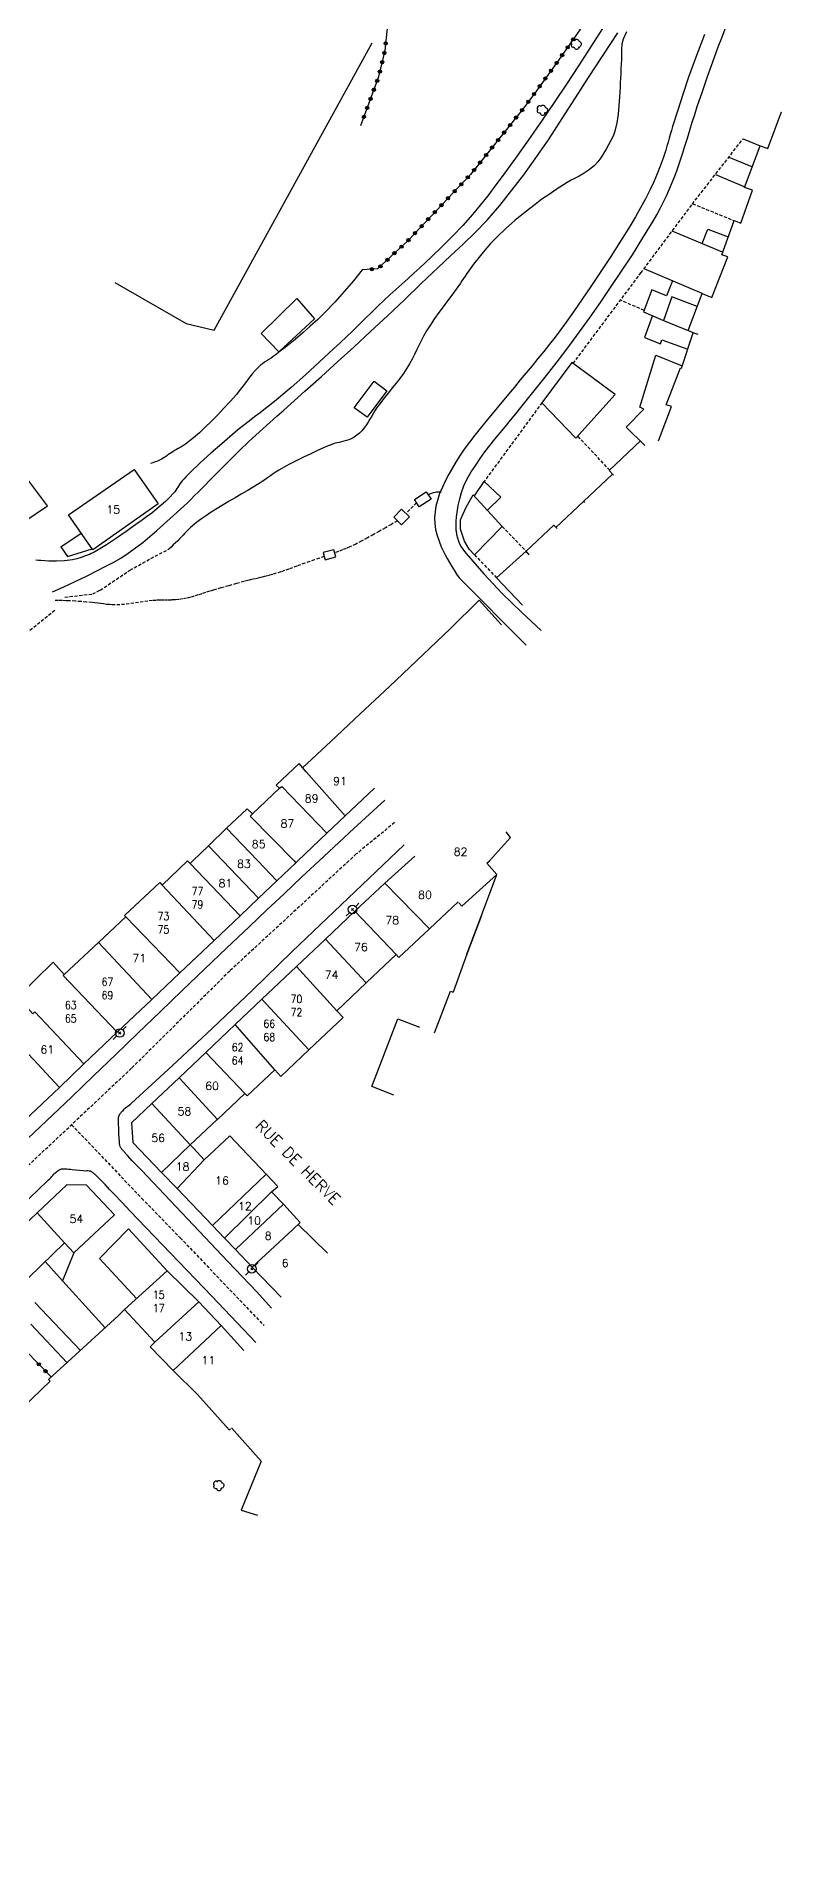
# Model space of a CAD drawing. Header units: millimetres. Extents: x 255999 to 257000, y 144000 to 145001.
# Drawn here: x 256512.4 to 256628.8, y 144015.5 to 144299.8 of the extents above; entities that cross this region are included whole.
import ezdxf
from ezdxf.enums import TextEntityAlignment as Align

# ---------------------------------------------------------------- set-up
doc = ezdxf.new("R2010")
doc.units = ezdxf.units.MM
doc.linetypes.add('DASHED', pattern=[0.75, 0.5, -0.25])
doc.layers.get('0').update_dxf_attribs({"linetype": 'CONTINUOUS'})
for name, color, linetype in [('W0001', 6, 'DASHED'), ('W0014', 7, 'CONTINUOUS'), ('W0070', 7, 'DASHED'), ('W0071', 7, 'CONTINUOUS'), ('W0101', 7, 'CONTINUOUS'), ('W0104', 1, 'CONTINUOUS'), ('W0105', 7, 'CONTINUOUS'), ('W0112', 1, 'DASHED'), ('W0211', 2, 'CONTINUOUS'), ('W0300', 7, 'CONTINUOUS'), ('W0322', 7, 'CONTINUOUS'), ('W0323', 7, 'CONTINUOUS'), ('W0473', 7, 'CONTINUOUS'), ('W0989', 7, 'CONTINUOUS'), ('W0991', 7, 'CONTINUOUS'), ('W1102', 7, 'CONTINUOUS')]:
    doc.layers.add(name, color=color, linetype=linetype)
doc.styles.get("Standard").update_dxf_attribs({"font": 'romans.shx', "width": 0.85})

# ---------------------------------------------------------------- blocks, each defined once
blk = doc.blocks.new('T473')
for p, q in [((-0.166667, 0.166667), (0.166667, -0.166667)), ((-0.166667, -0.166667), (0.166667, 0.166667)), ((0.500001, 0.500001), (1.000002, 1.000002)), ((-1.000002, -1.000002), (-0.500001, -0.500001))]:
    blk.add_line(p, q)
blk.add_ellipse((0, 0), major_axis=(0.471405, 0.471405), ratio=1, start_param=5.4977871438, end_param=11.780972451)
blk = doc.blocks.new('T300')
for p, q in [((-0.8, 0.51), (-0.86, 0.34)), ((-0.86, 0.34), (-0.86, 0.17)), ((-0.86, 0.17), (-0.74, 0.06)), ((-0.69, 0.63), (-0.8, 0.51)), ((-0.8, -0.06), (-0.74, 0.06)), ((-0.74, 0.06), (-0.69, 0.11)), ((-0.57, 0.69), (-0.69, 0.63)), ((-0.46, 0.69), (-0.57, 0.69)), ((-0.29, 0.63), (-0.46, 0.69)), ((-0.29, 0.63), (-0.17, 0.74)), ((-0.23, 0.57), (-0.29, 0.63)), ((-0.17, 0.74), (-0.06, 0.8)), ((-0.06, 0.8), (0.06, 0.8)), ((0.06, 0.8), (0.23, 0.74)), ((0.23, 0.74), (0.34, 0.63)), ((0.34, 0.63), (0.4, 0.51)), ((0.46, 0.46), (0.34, 0.46)), ((0.4, 0.51), (0.4, 0.46)), ((0.57, 0.4), (0.46, 0.46)), ((0.57, 0.4), (0.69, 0.29)), ((0.69, 0.29), (0.74, 0.17)), ((0.74, 0.06), (0.69, -0.17)), ((0.74, 0.17), (0.74, 0.06)), ((-0.8, -0.17), (-0.8, -0.06)), ((-0.8, -0.23), (-0.8, -0.17)), ((-0.74, -0.34), (-0.8, -0.23)), ((-0.69, -0.4), (-0.74, -0.34)), ((-0.51, -0.46), (-0.69, -0.4)), ((-0.4, -0.46), (-0.51, -0.46)), ((-0.4, -0.46), (-0.34, -0.46)), ((-0.34, -0.46), (-0.34, -0.4)), ((-0.34, -0.51), (-0.34, -0.46)), ((-0.29, -0.63), (-0.34, -0.51)), ((-0.17, -0.74), (-0.29, -0.63)), ((-0.06, -0.8), (-0.17, -0.74)), ((0.06, -0.8), (-0.06, -0.8)), ((0.17, -0.74), (0.06, -0.8)), ((0.23, -0.69), (0.17, -0.74)), ((0.29, -0.46), (0.23, -0.46)), ((0.29, -0.63), (0.23, -0.69)), ((0.46, -0.4), (0.29, -0.46)), ((0.34, -0.51), (0.29, -0.63)), ((0.34, -0.51), (0.34, -0.46)), ((0.57, -0.34), (0.46, -0.4)), ((0.63, -0.29), (0.57, -0.34)), ((0.69, -0.17), (0.63, -0.29))]:
    blk.add_line(p, q)
blk = doc.blocks.new('t323o')
at = {"color": 0, "linetype": 'Continuous'}
for radius in [0.25, 0.15]:
    blk.add_circle((0, 0), radius, dxfattribs=at)
blk = doc.blocks.new('t322o')
at = {"color": 0, "linetype": 'Continuous'}
for radius in [0.25, 0.15]:
    blk.add_circle((0, 0), radius, dxfattribs=at)

msp = doc.modelspace()

# ---------------------------------------------------------------- linework, layer by layer
at = {"layer": 'W0001'}
for points in [[(256568.34, 144176.98), (256562.36, 144172.07), (256561.2, 144171)], [(256561.2, 144171), (256542.58, 144153.79), (256527.25, 144138.6), (256517.9, 144129.78)], [(256399.01, 144015.46), (256409.11, 144026.45), (256416.64, 144034.07), (256426.7, 144044.39), (256442.95, 144059.85), (256464.61, 144080.19), (256485.2, 144099.11), (256501.74, 144114.69), (256517.9, 144129.78)], [(256517.9, 144129.78), (256528.85, 144118.28), (256534.85, 144112.13), (256547.9, 144098.44)]]:
    msp.add_lwpolyline(points, dxfattribs=at)
at = {"layer": 'W0014'}
for points in [[(256566.83, 144180.46), (256561.97, 144176.04), (256556.56, 144171)], [(256552.36, 144156.83), (256569.84, 144173.49)], [(256556.56, 144171), (256553.81, 144168.44), (256551.07, 144165.87), (256548.34, 144163.29), (256545.6, 144160.71), (256542.12, 144157.4), (256538.65, 144154.08), (256535.18, 144150.75), (256531.72, 144147.42), (256528.26, 144144.08), (256524.8, 144140.75), (256521.33, 144137.42), (256517.86, 144134.1), (256509.15, 144125.8)], [(256525.35, 144127.14), (256525.32, 144127.71), (256525.29, 144128.28), (256525.27, 144128.85), (256525.25, 144129.42), (256525.24, 144129.7), (256525.23, 144129.99), (256525.22, 144130.28), (256525.22, 144130.56), (256525.22, 144130.61), (256525.21, 144130.65), (256525.21, 144130.7), (256525.21, 144130.74), (256525.21, 144130.79), (256525.21, 144130.83), (256525.22, 144130.88), (256525.22, 144130.92), (256525.26, 144131.07), (256525.31, 144131.2), (256525.37, 144131.34), (256525.44, 144131.47), (256525.52, 144131.59), (256525.61, 144131.7), (256525.71, 144131.81), (256525.8, 144131.91), (256525.98, 144132.08), (256526.15, 144132.24), (256526.33, 144132.4), (256526.52, 144132.55), (256526.7, 144132.7), (256526.89, 144132.86), (256527.07, 144133.01), (256527.25, 144133.17), (256533.61, 144138.99), (256539.92, 144144.88), (256546.17, 144150.82), (256552.36, 144156.83)], [(256528.81, 144122.7), (256528.08, 144123.42), (256527.37, 144124.16), (256526.67, 144124.91), (256525.99, 144125.67), (256525.93, 144125.74), (256525.87, 144125.81), (256525.81, 144125.88), (256525.76, 144125.95), (256525.68, 144126.05), (256525.6, 144126.16), (256525.53, 144126.26), (256525.48, 144126.38), (256525.42, 144126.57), (256525.39, 144126.76), (256525.37, 144126.95), (256525.35, 144127.14)], [(256497.22, 144104.78), (256514.14, 144120.99), (256514.3, 144121.16), (256514.47, 144121.33), (256514.63, 144121.51), (256514.79, 144121.69), (256514.95, 144121.86), (256515.12, 144122.04), (256515.29, 144122.2), (256515.46, 144122.37), (256515.57, 144122.46), (256515.68, 144122.55), (256515.8, 144122.64), (256515.93, 144122.71), (256516.06, 144122.78), (256516.19, 144122.83), (256516.34, 144122.87), (256516.48, 144122.9), (256516.57, 144122.91), (256516.66, 144122.9), (256516.75, 144122.89), (256516.84, 144122.89), (256517.13, 144122.87), (256517.41, 144122.85), (256517.7, 144122.83), (256517.98, 144122.8), (256518.55, 144122.75), (256519.12, 144122.7), (256519.68, 144122.65), (256520.25, 144122.59)], [(256524.52, 144118.92), (256523.83, 144119.68), (256523.13, 144120.43), (256522.42, 144121.16), (256521.69, 144121.88), (256521.62, 144121.95), (256521.56, 144122.01), (256521.49, 144122.07), (256521.42, 144122.13), (256521.32, 144122.21), (256521.22, 144122.29), (256521.12, 144122.37), (256521.01, 144122.43), (256520.82, 144122.5), (256520.63, 144122.54), (256520.44, 144122.56), (256520.25, 144122.59)], [(256549.13, 144101.12), (256546.83, 144103.66), (256542.31, 144108.41), (256537.81, 144113.17), (256533.31, 144117.93), (256528.81, 144122.7)], [(256524.52, 144118.92), (256525.77, 144117.61), (256527.02, 144116.3), (256528.28, 144114.99), (256529.53, 144113.69), (256532.1, 144111.01), (256534.66, 144108.34), (256537.23, 144105.68), (256539.8, 144103.01), (256546.67, 144095.77)]]:
    msp.add_lwpolyline(points, dxfattribs=at)
at = {"layer": 'W0070'}
for points in [[(256573.6, 144228.16), (256573.85, 144228.31), (256574.12, 144228.43), (256574.39, 144228.53), (256574.67, 144228.6), (256574.9, 144228.64), (256575.14, 144228.65), (256575.37, 144228.64), (256575.6, 144228.61)], [(256571.74, 144226.94), (256570.12, 144225.27)], [(256568.77, 144224.12), (256567.84, 144223.56), (256566.9, 144223.01), (256565.96, 144222.47), (256565.01, 144221.94), (256564.1, 144221.45), (256563.2, 144220.96), (256562.28, 144220.49), (256561.35, 144220.05), (256560.76, 144219.8), (256560.18, 144219.56), (256559.58, 144219.34), (256558.98, 144219.14)], [(256557.36, 144218.55), (256556.6, 144218.29), (256555.84, 144218.02), (256555.09, 144217.76), (256554.33, 144217.49), (256553.08, 144217.04), (256551.83, 144216.58), (256550.57, 144216.14), (256549.3, 144215.74), (256548.75, 144215.58), (256548.19, 144215.44), (256547.64, 144215.3), (256547.08, 144215.17), (256546.52, 144215.05), (256545.96, 144214.92), (256545.41, 144214.79), (256544.85, 144214.64), (256543.64, 144214.32), (256542.43, 144213.97), (256541.22, 144213.62), (256540.02, 144213.28), (256539.42, 144213.1), (256538.83, 144212.91), (256538.24, 144212.72), (256537.65, 144212.53), (256537.05, 144212.34), (256536.45, 144212.17), (256535.84, 144212.02), (256535.23, 144211.9), (256534.64, 144211.82), (256534.06, 144211.77), (256533.47, 144211.74), (256532.88, 144211.73), (256532.29, 144211.72), (256531.7, 144211.71), (256531.11, 144211.69), (256530.52, 144211.65), (256529.8, 144211.58), (256529.07, 144211.48), (256528.35, 144211.37), (256527.63, 144211.26), (256526.9, 144211.15), (256526.17, 144211.06), (256525.44, 144211), (256524.71, 144210.98), (256524.25, 144210.98), (256523.79, 144211.02), (256523.34, 144211.06), (256522.89, 144211.12), (256522.44, 144211.19), (256521.99, 144211.25), (256521.54, 144211.31), (256521.08, 144211.36), (256520.22, 144211.43), (256519.35, 144211.5), (256518.48, 144211.56), (256517.61, 144211.61), (256517.02, 144211.63), (256516.43, 144211.65), (256515.84, 144211.66), (256515.24, 144211.66)]]:
    msp.add_lwpolyline(points, dxfattribs=at)
at = {"layer": 'W0071'}
for points in [[(256600.79, 144301.03), (256598.94, 144298.11), (256597.08, 144295.2), (256595.19, 144292.3), (256593.27, 144289.43), (256591.28, 144286.52), (256589.25, 144283.63), (256587.2, 144280.76), (256585.11, 144277.91), (256584, 144276.4), (256582.88, 144274.89), (256581.72, 144273.4), (256580.52, 144271.95), (256578.97, 144270.23), (256577.37, 144268.57), (256575.74, 144266.94), (256574.08, 144265.33), (256573.18, 144264.47), (256572.26, 144263.61), (256571.33, 144262.77), (256570.4, 144261.93), (256569.47, 144261.1), (256568.54, 144260.26), (256567.61, 144259.42), (256566.7, 144258.56), (256565.71, 144257.62), (256564.72, 144256.67), (256563.74, 144255.71), (256562.77, 144254.75), (256561.79, 144253.79), (256560.81, 144252.84), (256559.82, 144251.89), (256558.82, 144250.95), (256556.62, 144248.93), (256554.41, 144246.94), (256552.17, 144244.96), (256549.9, 144243.03), (256549.06, 144242.33), (256548.2, 144241.66), (256547.33, 144240.99), (256546.47, 144240.33), (256545.6, 144239.66), (256544.73, 144238.99), (256543.88, 144238.31), (256543.03, 144237.62), (256541.33, 144236.15), (256539.65, 144234.66), (256537.99, 144233.15), (256536.36, 144231.6), (256536.05, 144231.3), (256535.75, 144231), (256535.45, 144230.69), (256535.17, 144230.37), (256534.99, 144230.13), (256534.82, 144229.89), (256534.65, 144229.64), (256534.49, 144229.39), (256534.33, 144229.14), (256534.16, 144228.89), (256533.99, 144228.65), (256533.8, 144228.42), (256533.19, 144227.76), (256532.55, 144227.15), (256531.88, 144226.56), (256531.21, 144225.98), (256530.41, 144225.33), (256529.58, 144224.71), (256528.75, 144224.11), (256527.91, 144223.52), (256526.41, 144222.45), (256524.89, 144221.39), (256523.35, 144220.36), (256521.77, 144219.4), (256521.51, 144219.25), (256521.24, 144219.11), (256520.97, 144218.99), (256520.7, 144218.87), (256520.04, 144218.62), (256519.38, 144218.39), (256518.7, 144218.19), (256518.02, 144218.04), (256516.79, 144217.88), (256515.56, 144217.8), (256514.33, 144217.8), (256513.1, 144217.89), (256512.71, 144217.93), (256512.31, 144217.99)], [(256514.91, 144213.02), (256516.69, 144213.8), (256518.46, 144214.62), (256520.21, 144215.47), (256521.94, 144216.35), (256523.16, 144216.98), (256524.38, 144217.62), (256525.58, 144218.3), (256526.74, 144219.05), (256529.02, 144220.75), (256531.2, 144222.58), (256533.31, 144224.48), (256535.4, 144226.39), (256535.98, 144226.94), (256536.55, 144227.49), (256537.11, 144228.05), (256537.67, 144228.61), (256538.23, 144229.18), (256538.78, 144229.74), (256539.33, 144230.31), (256539.89, 144230.87), (256541.31, 144232.29), (256542.72, 144233.71), (256544.13, 144235.12), (256545.58, 144236.51), (256546.65, 144237.51), (256547.74, 144238.5), (256548.83, 144239.48), (256549.93, 144240.45), (256551.04, 144241.42), (256552.14, 144242.39), (256553.24, 144243.36), (256554.33, 144244.34), (256556.91, 144246.66), (256559.48, 144248.98), (256562.04, 144251.31), (256564.59, 144253.66), (256567.25, 144256.15), (256569.88, 144258.65), (256572.51, 144261.17), (256575.13, 144263.69), (256577.07, 144265.51), (256579.02, 144267.32), (256580.94, 144269.16), (256582.78, 144271.09), (256584.77, 144273.38), (256586.67, 144275.76), (256588.5, 144278.18), (256590.29, 144280.63), (256592.46, 144283.76), (256594.53, 144286.95), (256596.57, 144290.17), (256598.63, 144293.36), (256600.92, 144296.85), (256603.22, 144300.33)], [(256616.75, 144300.1), (256615.15, 144295.94), (256614.24, 144293.4), (256613.39, 144290.85), (256612.56, 144288.28), (256611.75, 144285.71), (256611.57, 144285.1), (256611.39, 144284.48), (256611.22, 144283.86), (256611.04, 144283.24), (256610.87, 144282.62), (256610.69, 144282), (256610.5, 144281.39), (256610.29, 144280.78), (256609.83, 144279.53), (256609.35, 144278.29), (256608.82, 144277.07), (256608.27, 144275.86), (256607.53, 144274.41), (256606.75, 144272.98), (256605.94, 144271.57), (256605.11, 144270.18), (256603.64, 144267.78), (256602.12, 144265.41), (256600.57, 144263.06), (256599, 144260.72), (256597.64, 144258.72), (256596.26, 144256.73), (256594.85, 144254.76), (256593.41, 144252.82), (256592.53, 144251.68), (256591.63, 144250.56), (256590.72, 144249.44), (256589.8, 144248.33), (256588.88, 144247.23), (256587.96, 144246.12), (256587.04, 144245.01), (256586.14, 144243.9), (256584.38, 144241.77), (256582.61, 144239.65), (256580.87, 144237.5), (256579.22, 144235.28), (256578.57, 144234.34), (256577.95, 144233.37), (256577.36, 144232.39), (256576.81, 144231.38), (256576.3, 144230.39), (256575.8, 144229.39), (256575.36, 144228.36), (256575.02, 144227.29), (256574.8, 144226.4), (256574.65, 144225.51), (256574.58, 144224.59), (256574.6, 144223.68), (256574.74, 144222.73), (256574.98, 144221.81), (256575.29, 144220.92), (256575.63, 144220.04), (256575.91, 144219.41), (256576.22, 144218.8), (256576.55, 144218.2), (256576.9, 144217.61), (256577.26, 144217), (256577.62, 144216.38), (256577.99, 144215.78), (256578.4, 144215.2)], [(256577.96, 144222.56), (256577.94, 144223.28), (256577.96, 144224), (256578.01, 144224.72), (256578.1, 144225.43), (256578.27, 144226.48), (256578.5, 144227.53), (256578.79, 144228.55), (256579.16, 144229.56), (256579.69, 144230.69), (256580.32, 144231.76), (256581.01, 144232.81), (256581.71, 144233.83), (256582.45, 144234.87), (256583.22, 144235.88), (256584.01, 144236.88), (256584.82, 144237.87), (256585.64, 144238.85), (256586.45, 144239.83), (256587.26, 144240.81), (256588.05, 144241.8), (256589.94, 144244.18), (256591.83, 144246.55), (256593.7, 144248.93), (256595.54, 144251.34), (256597.22, 144253.61), (256598.87, 144255.9), (256600.49, 144258.22), (256602.08, 144260.55), (256603.79, 144263.11), (256605.48, 144265.68), (256607.13, 144268.29), (256608.72, 144270.93), (256609.28, 144271.92), (256609.83, 144272.92), (256610.35, 144273.93), (256610.85, 144274.96), (256611.28, 144275.95), (256611.69, 144276.94), (256612.08, 144277.95), (256612.45, 144278.96), (256612.88, 144280.18), (256613.28, 144281.41), (256613.68, 144282.65), (256614.06, 144283.88), (256614.43, 144285.12), (256614.82, 144286.36), (256615.21, 144287.6), (256615.61, 144288.83), (256616.4, 144291.16), (256617.2, 144293.49), (256618.03, 144295.82), (256618.88, 144298.13), (256619.43, 144299.56), (256619.98, 144300.98)], [(256577.96, 144222.56), (256578.02, 144222), (256578.14, 144221.46), (256578.3, 144220.92), (256578.51, 144220.41), (256578.72, 144220.03), (256578.97, 144219.67), (256579.24, 144219.33), (256579.52, 144219), (256582.27, 144215.83), (256585.14, 144212.77), (256588.13, 144209.82), (256591.23, 144206.99)], [(256578.4, 144215.2), (256588.86, 144204.7)]]:
    msp.add_lwpolyline(points, dxfattribs=at)
at = {"layer": 'W0101'}
for points in [[(256626.61, 144282.26), (256628.77, 144287.97), (256628.77, 144287.97)], [(256624.22, 144275.75), (256622.98, 144276.15), (256625.43, 144282.68), (256626.61, 144282.26)], [(256621.36, 144271), (256622.4, 144270.63), (256624.22, 144275.75)], [(256620.38, 144265.34), (256619.44, 144265.68), (256621.31, 144270.84)], [(256621.31, 144270.84), (256621.36, 144271)], [(256616.37, 144259.61), (256617.88, 144258.98), (256620.38, 144265.34)], [(256614.99, 144253.48), (256614.19, 144253.86), (256616.37, 144259.61), (256616.37, 144259.61)], [(256613.14, 144247.98), (256614.99, 144253.48)], [(256611.57, 144241.95), (256610.77, 144242.22), (256613.01, 144248), (256613.14, 144247.98)], [(256609.56, 144236.58), (256611.57, 144241.95)], [(256602.51, 144231.24), (256601.87, 144231.95), (256606.73, 144236.58)], [(256597.85, 144227.15), (256602.36, 144231.4)], [(256593.54, 144223.09), (256597.85, 144227.15)], [(256588.87, 144219.38), (256588.87, 144219.38), (256584.27, 144215.19), (256588.29, 144210.95)], [(256581.55, 144211.73), (256577.04, 144207.26)], [(256581.55, 144211.73), (256585.05, 144207.85)], [(256577.04, 144207.26), (256567.52, 144198.25)], [(256558.36, 144189.63), (256553.96, 144185.54)], [(256549.84, 144182.8), (256553.41, 144186.19)], [(256554.51, 144184.9), (256553.41, 144186.19)], [(256549.84, 144182.8), (256550.35, 144182.34)], [(256546.14, 144178.36), (256550.35, 144182.34)], [(256560.63, 144178.04), (256565.2, 144182.34)], [(256545.33, 144179.14), (256542.1, 144176.09)], [(256545.33, 144179.14), (256546.14, 144178.36)], [(256557.76, 144175.3), (256560.63, 144178.04)], [(256542.1, 144176.09), (256539.26, 144173.34)], [(256553.22, 144171), (256557.76, 144175.3)], [(256578.37, 144164.45), (256578.85, 144163.9), (256584.29, 144168.89), (256582.73, 144170.63), (256583.18, 144171), (256586.44, 144174.62), (256585.77, 144175.55)], [(256539.26, 144173.34), (256536.84, 144171)], [(256566.81, 144167.51), (256571.51, 144171.73)], [(256535.97, 144171), (256532.04, 144167.19)], [(256535.98, 144171.01), (256535.97, 144171)], [(256535.98, 144171.01), (256535.99, 144171)], [(256535.99, 144171), (256536.39, 144170.57)], [(256536.84, 144171), (256536.39, 144170.57)], [(256549.95, 144167.9), (256552.91, 144170.71)], [(256552.91, 144170.71), (256553.22, 144171)], [(256581.9, 144162.48), (256584.29, 144168.89), (256584.29, 144168.89)], [(256584.29, 144168.89), (256584.29, 144168.89)], [(256531.65, 144167.59), (256526.17, 144162.45)], [(256531.65, 144167.59), (256532.04, 144167.19)], [(256547.09, 144165.18), (256549.95, 144167.9)], [(256562.13, 144163.14), (256566.81, 144167.51)], [(256544.2, 144162.43), (256547.09, 144165.18)], [(256557.53, 144158.77), (256562.13, 144163.14)], [(256578.25, 144164.58), (256573.78, 144160.39)], [(256522.07, 144158.25), (256526.34, 144162.27)], [(256526.34, 144162.27), (256526.17, 144162.45)], [(256540.14, 144158.58), (256544.2, 144162.43)], [(256573.78, 144160.39), (256569.02, 144155.91)], [(256579.64, 144156.41), (256581.9, 144162.48)], [(256516.74, 144153.23), (256522.07, 144158.25)], [(256534.79, 144153.49), (256540.14, 144158.58)], [(256553.04, 144154.51), (256557.53, 144158.77)], [(256516.74, 144153.23), (256515.01, 144155.18), (256509.49, 144149.76), (256511.85, 144147.12)], [(256547.62, 144149.38), (256553.04, 144154.51)], [(256563.9, 144151.94), (256563.94, 144151.97), (256568.6, 144156.36)], [(256568.6, 144156.36), (256569.02, 144155.91)], [(256579.64, 144156.41), (256577.46, 144150.5)], [(256530.43, 144149.36), (256534.79, 144153.49)], [(256559.32, 144147.58), (256563.9, 144151.94)], [(256525.02, 144144.22), (256530.43, 144149.36)], [(256543.44, 144145.43), (256547.62, 144149.38)], [(256574.58, 144144.15), (256577.06, 144150.65), (256577.46, 144150.5)], [(256560.3, 144146.55), (256554.93, 144141.47)], [(256560.3, 144146.55), (256559.32, 144147.58)], [(256568.24, 144134.4), (256564.79, 144135.76), (256568.84, 144146.34), (256572.2, 144145.04)], [(256519.78, 144139.28), (256525.02, 144144.22)], [(256538.86, 144141.08), (256543.44, 144145.43)], [(256534.67, 144137.1), (256538.86, 144141.08)], [(256554.93, 144141.47), (256550.56, 144137.33)], [(256519.78, 144139.28), (256516.02, 144135.61)], [(256530.44, 144133.08), (256534.67, 144137.1)], [(256545.33, 144134.29), (256549.62, 144138.36)], [(256549.62, 144138.36), (256550.56, 144137.33)], [(256516.02, 144135.61), (256510.59, 144130.47)], [(256540.67, 144130.59), (256544.94, 144134.68)], [(256544.94, 144134.68), (256545.33, 144134.29)], [(256530.44, 144133.08), (256527.26, 144130.08), (256527.45, 144127.02)], [(256536.41, 144126.64), (256540.65, 144130.58), (256540.67, 144130.59)], [(256527.45, 144127.02), (256531.95, 144122.34)], [(256536.41, 144126.64), (256536.96, 144126.07)], [(256536.96, 144126.07), (256538.62, 144124.32)], [(256538.62, 144124.32), (256542.58, 144128.06)], [(256542.58, 144128.06), (256548.26, 144122.04)], [(256524.58, 144115.73), (256520.22, 144120.33), (256517.14, 144120.38), (256512.52, 144116.04)], [(256531.95, 144122.34), (256534.38, 144119.82)], [(256548.26, 144122.04), (256550.08, 144120.11)], [(256549.13, 144119.32), (256550.08, 144120.11)], [(256534.38, 144119.82), (256539.91, 144114.05)], [(256549.13, 144119.32), (256550.96, 144117.36)], [(256550.96, 144117.36), (256553.6, 144114.52)], [(256512.52, 144116.04), (256504.97, 144108.88)], [(256516.78, 144111.31), (256518.23, 144109.76), (256524.58, 144115.73)], [(256552.44, 144113.43), (256553.6, 144114.52)], [(256539.91, 144114.05), (256541.79, 144112.08)], [(256541.79, 144112.08), (256543.49, 144110.29)], [(256557.87, 144109.73), (256553.27, 144114.2)], [(256509.4, 144104.15), (256516.78, 144111.31)], [(256543.49, 144110.29), (256546.09, 144107.54)], [(256532.83, 144106.98), (256526.15, 144100.94), (256530.89, 144095.8)], [(256537.74, 144102.11), (256532.83, 144106.98)], [(256546.09, 144107.54), (256550.62, 144102.84)], [(256550.62, 144102.84), (256550.62, 144102.84)], [(256541.23, 144098.41), (256537.74, 144102.11)], [(256544.79, 144094.51), (256541.23, 144098.41)], [(256530.89, 144095.8), (256530.14, 144095.11)], [(256530.14, 144095.11), (256533.75, 144091.39)], [(256533.75, 144091.39), (256537.53, 144087.63)], [(256537.53, 144087.63), (256542.52, 144082.1)], [(256542.52, 144082.1), (256542.69, 144082.26)], [(256547.49, 144077.25), (256542.86, 144082.43)], [(256542.86, 144082.43), (256542.86, 144082.43)], [(256547.49, 144077.25), (256544.4, 144069.55)], [(256544.4, 144069.55), (256544.4, 144069.55)]]:
    msp.add_lwpolyline(points, dxfattribs=at)
at = {"layer": 'W0101', "flags": 128}
for points in [[(256615.74, 144253.23), (256614.99, 144253.48)], [(256598.05, 144226.97), (256597.87, 144227.16)], [(256593.72, 144222.9), (256593.2, 144223.45), (256588.87, 144219.38)], [(256589.35, 144218.79), (256588.87, 144219.38)], [(256558.36, 144189.63), (256562.95, 144193.98), (256567.52, 144198.25)]]:
    msp.add_lwpolyline(points, dxfattribs=at)
at = {"layer": 'W0101'}
msp.add_lwpolyline([(256531.43, 144226.74), (256521.19, 144219.6), (256517.43, 144225.05), (256527.66, 144232.13)], close=True, dxfattribs=at)
at = {"layer": 'W0104'}
for points in [[(256622.76, 144283.78), (256625.43, 144282.68)], [(256620.53, 144280.91), (256624.21, 144279.41)], [(256618.43, 144278.21), (256623.04, 144276.28)], [(256619.57, 144266.05), (256611.7, 144269.38)], [(256616.37, 144267.41), (256617.24, 144269.68), (256620.45, 144268.47)], [(256616.37, 144259.62), (256607.3, 144263.49)], [(256611.75, 144261.59), (256610.79, 144259.24), (256608.51, 144260.17), (256607.23, 144256.74)], [(256607.23, 144256.74), (256610.33, 144255.42)], [(256615.6, 144257.59), (256611.64, 144259.11), (256610.33, 144255.42), (256614.19, 144253.86)], [(256608.59, 144256.16), (256607.39, 144252.77), (256609.86, 144251.75), (256610.09, 144252.36)], [(256610.09, 144252.36), (256614.12, 144250.91)], [(256607.44, 144235.9), (256604.49, 144238.72), (256607.24, 144241.53), (256606.62, 144241.87), (256609.15, 144250.01), (256613.25, 144248.3)], [(256580.8, 144228.01), (256582.31, 144230.24), (256584.91, 144227.83), (256582.84, 144225.76)], [(256516.21, 144220.03), (256519.4, 144222.19)], [(256516.21, 144220.03), (256517.27, 144218.56), (256521.1, 144219.73)], [(256535.94, 144171), (256535.95, 144170.99)], [(256535.94, 144171), (256535.95, 144170.99)], [(256535.98, 144171.01), (256535.97, 144171)], [(256535.98, 144171.01), (256535.99, 144171)], [(256581.9, 144162.48), (256579.64, 144156.41)], [(256526.76, 144113.53), (256522.27, 144108.9), (256528.04, 144102.65)], [(256526.76, 144113.53), (256532.83, 144106.98)], [(256518.23, 144109.76), (256516.48, 144105.41)], [(256513.78, 144108.4), (256516.01, 144105.93)], [(256516.01, 144105.93), (256523.15, 144098.08)], [(256512.17, 144102.02), (256519.26, 144094.52)], [(256526.15, 144100.94), (256525.18, 144099.94)], [(256511.55, 144098.62), (256517.18, 144092.6)], [(256525.18, 144099.94), (256514.3, 144089.96)], [(256514.3, 144089.96), (256514.53, 144089.7), (256506.11, 144081.65)]]:
    msp.add_lwpolyline(points, dxfattribs=at)
for points in [[(256555.84, 144255.68), (256550.24, 144250.49), (256547.48, 144253.38), (256553.07, 144258.83)], [(256602.78, 144243.82), (256596.01, 144248.85), (256591.35, 144242.56), (256596.66, 144237.02)], [(256567.14, 144244.42), (256564.05, 144240.32), (256562.01, 144241.78), (256565.17, 144245.92), (256567.14, 144244.42)], [(256505.56, 144226.98), (256508.53, 144222.67), (256514.15, 144226.46), (256510.98, 144230.6)], [(256580.8, 144218.81), (256579.98, 144219.7), (256579.24, 144220.94), (256578.62, 144222.79), (256578.64, 144224.29), (256579.49, 144226.22), (256580.63, 144228.19), (256585.15, 144223.23)]]:
    msp.add_lwpolyline(points, close=True, dxfattribs=at)
at = {"layer": 'W0105'}
for points in [[(256571.42, 144227.42), (256573.28, 144228.65), (256574.04, 144227.5), (256572.18, 144226.27)], [(256570.68, 144224.73), (256569.44, 144223.47), (256568.2, 144224.68), (256569.44, 144225.95)], [(256557.5, 144218.02), (256559.17, 144218.47), (256558.86, 144219.59), (256557.2, 144219.14)]]:
    msp.add_lwpolyline(points, close=True, dxfattribs=at)
at = {"layer": 'W0112'}
for points in [[(256596.22, 144248.69), (256606.8, 144262.83), (256614.84, 144273.59), (256622.76, 144283.78)], [(256614.88, 144273.64), (256621.36, 144271)], [(256607.32, 144256.97), (256603.62, 144258.57)], [(256591.35, 144242.56), (256582.31, 144230.24)], [(256601.95, 144232.02), (256596.95, 144237.34)], [(256585.15, 144223.23), (256588.87, 144219.38)], [(256516.84, 144212.19), (256521.19, 144212.69), (256522.35, 144213.28), (256527, 144216.42), (256531.6, 144218.94), (256533.07, 144219.67)], [(256580.8, 144218.81), (256584.27, 144215.19)], [(256504.76, 144201.84), (256510.81, 144206.54), (256515.44, 144210.31)]]:
    msp.add_lwpolyline(points, dxfattribs=at)
at = {"layer": 'W0211'}
for points in [[(256604.54, 144300.51), (256604.03, 144299.33), (256603.84, 144298.55), (256603.78, 144297.74), (256603.78, 144296.94), (256603.76, 144296.16), (256603.71, 144295.43), (256603.68, 144294.7), (256603.65, 144293.98), (256603.62, 144293.25), (256603.59, 144292.52), (256603.56, 144291.8), (256603.51, 144291.07), (256603.45, 144290.34), (256603.34, 144288.99), (256603.23, 144287.63), (256603.05, 144286.28), (256602.73, 144284.95), (256602.46, 144284.22), (256602.13, 144283.51), (256601.75, 144282.84), (256601.36, 144282.17), (256600.96, 144281.5), (256600.54, 144280.83), (256600.08, 144280.19), (256599.54, 144279.6), (256598.99, 144279.13), (256598.4, 144278.71), (256597.79, 144278.33), (256597.17, 144277.97), (256596.54, 144277.64), (256595.92, 144277.3), (256595.3, 144276.95), (256594.69, 144276.58), (256593.57, 144275.84), (256592.45, 144275.09), (256591.35, 144274.33), (256590.27, 144273.53), (256588.72, 144272.32), (256587.19, 144271.08), (256585.71, 144269.79), (256584.29, 144268.44), (256583.32, 144267.42), (256582.41, 144266.37), (256581.53, 144265.29), (256580.67, 144264.19), (256580.4, 144263.83), (256580.13, 144263.46), (256579.87, 144263.09), (256579.62, 144262.72), (256579.37, 144262.34), (256579.12, 144261.97), (256578.86, 144261.6), (256578.61, 144261.22), (256577.94, 144260.3), (256577.27, 144259.38), (256576.59, 144258.46), (256575.91, 144257.55), (256575.24, 144256.63), (256574.58, 144255.7), (256573.94, 144254.75), (256573.33, 144253.79), (256572.91, 144253.07), (256572.52, 144252.34), (256572.16, 144251.6), (256571.8, 144250.86), (256571.45, 144250.11), (256571.08, 144249.38), (256570.68, 144248.65), (256570.26, 144247.94), (256569.73, 144247.14), (256569.16, 144246.36), (256568.57, 144245.61), (256567.97, 144244.86), (256567.37, 144244.11), (256566.77, 144243.37), (256566.18, 144242.61), (256565.61, 144241.84), (256565.31, 144241.38), (256565.03, 144240.92), (256564.76, 144240.45), (256564.49, 144239.98), (256564.21, 144239.51), (256563.91, 144239.05), (256563.59, 144238.61), (256563.23, 144238.19), (256562.85, 144237.82), (256562.44, 144237.49), (256562, 144237.19), (256561.54, 144236.93), (256561.18, 144236.77), (256560.81, 144236.64), (256560.43, 144236.54), (256560.05, 144236.45), (256559.67, 144236.36), (256559.29, 144236.27), (256558.91, 144236.17), (256558.54, 144236.05), (256557.71, 144235.72), (256556.88, 144235.36), (256556.07, 144234.98), (256555.26, 144234.6), (256554.11, 144234.06), (256552.96, 144233.5), (256551.83, 144232.92), (256550.72, 144232.3), (256550.26, 144232.02), (256549.82, 144231.74), (256549.38, 144231.44), (256548.94, 144231.14), (256548.51, 144230.83), (256548.07, 144230.53), (256547.63, 144230.23), (256547.19, 144229.95), (256546.26, 144229.37), (256545.32, 144228.81), (256544.38, 144228.26), (256543.43, 144227.71), (256542.48, 144227.16), (256541.54, 144226.6), (256540.61, 144226.03), (256539.69, 144225.44), (256538.94, 144224.93), (256538.19, 144224.42), (256537.46, 144223.89), (256536.75, 144223.32), (256536.45, 144223.05), (256536.16, 144222.77), (256535.87, 144222.48), (256535.59, 144222.18), (256535.32, 144221.89), (256535.04, 144221.59), (256534.76, 144221.3), (256534.47, 144221.01), (256534.13, 144220.67), (256533.78, 144220.34), (256533.42, 144220), (256533.07, 144219.67)], [(256563.28, 144263.34), (256561.9, 144261.61), (256560.47, 144259.92), (256558.99, 144258.27), (256557.46, 144256.67), (256556.34, 144255.57), (256555.17, 144254.5), (256553.99, 144253.47), (256552.79, 144252.45), (256552.03, 144251.82), (256551.26, 144251.2), (256550.49, 144250.59), (256549.7, 144249.99), (256549.38, 144249.76), (256549.05, 144249.54), (256548.71, 144249.32), (256548.38, 144249.1), (256548.04, 144248.88), (256547.71, 144248.65), (256547.4, 144248.4), (256547.1, 144248.13), (256546.61, 144247.64), (256546.15, 144247.12), (256545.72, 144246.59), (256545.3, 144246.04), (256544.9, 144245.48), (256544.49, 144244.93), (256544.07, 144244.39), (256543.63, 144243.86), (256542.67, 144242.77), (256541.69, 144241.69), (256540.7, 144240.63), (256539.67, 144239.6), (256538.77, 144238.73), (256537.86, 144237.88), (256536.91, 144237.05), (256535.93, 144236.28), (256535.66, 144236.09), (256535.39, 144235.9), (256535.11, 144235.73), (256534.83, 144235.56), (256534.55, 144235.4), (256534.26, 144235.23), (256533.98, 144235.07), (256533.7, 144234.9), (256533.45, 144234.73), (256533.19, 144234.57), (256532.94, 144234.4), (256532.69, 144234.23), (256532.43, 144234.07), (256532.17, 144233.91), (256531.91, 144233.75), (256531.64, 144233.61), (256531.29, 144233.45), (256530.93, 144233.3), (256530.57, 144233.16), (256530.2, 144233.05)]]:
    msp.add_lwpolyline(points, dxfattribs=at)
at = {"layer": 'W0300'}
msp.add_lwpolyline([(256524.62, 144261.32), (256535.8, 144254.95), (256540.15, 144253.89), (256564.83, 144298.78)], dxfattribs=at)
at = {"layer": 'W0322'}
for points in [[(256598.38, 144302.37), (256595.82, 144298.73), (256593.98, 144296.11), (256592.12, 144293.52), (256590.23, 144290.93), (256588.33, 144288.37)], [(256588.33, 144288.37), (256580.2, 144278.22), (256570.4, 144267.85), (256565.69, 144263.46), (256563.28, 144263.34)]]:
    msp.add_lwpolyline(points, dxfattribs=at)
at = {"layer": 'W0323'}
for points in [[(256567.59, 144305.02), (256566.83, 144297.6), (256565.84, 144293.44), (256563.02, 144285.81)], [(256510.68, 144094.5), (256514.74, 144090.36)]]:
    msp.add_lwpolyline(points, dxfattribs=at)
at = {"layer": 'W1102'}
for points in [[(256550.35, 144182.34), (256550.73, 144182.63), (256557.76, 144175.3)], [(256554.51, 144184.9), (256560.63, 144178.04)], [(256546.14, 144178.36), (256545.76, 144177.96), (256552.63, 144171)], [(256542.11, 144176.1), (256546.99, 144171)], [(256541.51, 144171), (256539.26, 144173.34)], [(256536.39, 144170.57), (256544.2, 144162.43)], [(256547.09, 144165.18), (256541.51, 144171)], [(256546.99, 144171), (256549.95, 144167.9)], [(256552.63, 144171), (256552.91, 144170.71)], [(256532.04, 144167.19), (256540.14, 144158.58)], [(256566.81, 144167.51), (256573.78, 144160.39)], [(256568.6, 144156.36), (256562.13, 144163.14)], [(256526.34, 144162.27), (256534.79, 144153.49)], [(256522.07, 144158.25), (256530.43, 144149.36)], [(256563.9, 144151.94), (256557.53, 144158.77)], [(256559.32, 144147.58), (256553.04, 144154.51)], [(256525.02, 144144.22), (256516.58, 144153.09), (256516.74, 144153.23)], [(256554.93, 144141.47), (256547.62, 144149.38)], [(256519.78, 144139.28), (256512.16, 144147.43), (256511.85, 144147.12)], [(256508.45, 144143.73), (256516.02, 144135.61)], [(256549.62, 144138.36), (256543.44, 144145.43)], [(256544.94, 144134.68), (256538.86, 144141.08)], [(256540.67, 144130.59), (256534.67, 144137.1)], [(256536.41, 144126.64), (256530.44, 144133.08)], [(256536.41, 144126.64), (256531.95, 144122.34)], [(256538.62, 144124.32), (256534.38, 144119.82)], [(256548.26, 144122.04), (256539.91, 144114.05)], [(256549.13, 144119.32), (256541.79, 144112.08)], [(256550.96, 144117.36), (256543.49, 144110.29)], [(256512.52, 144116.04), (256516.78, 144111.31)], [(256552.44, 144113.43), (256546.09, 144107.54)], [(256537.74, 144102.11), (256530.89, 144095.8)], [(256541.23, 144098.41), (256533.75, 144091.39)], [(256544.4, 144069.55), (256546.9, 144068.79)]]:
    msp.add_lwpolyline(points, dxfattribs=at)

# ---------------------------------------------------------------- block references
at = {"layer": 'W0300'}
for p in [(256596.75, 144298.52), (256591.46, 144288.23), (256540.92, 144073.39)]:
    msp.add_blockref('T300', p, dxfattribs=at)
at = {"layer": 'W0322'}
for p, rotation in [((256596.23, 144299.31), 234.9453489412123), ((256594.5, 144296.86), 234.7867325709608), ((256595.37, 144298.08), 234.7867325709608), ((256591.88, 144293.2), 233.8778117329399), ((256592.76, 144294.41), 234.3322720293872), ((256593.64, 144295.63), 234.3322720293872), ((256590.11, 144290.78), 233.4233516806308), ((256591, 144291.99), 233.8778117329399), ((256588.25, 144288.27), 231.3154080492878), ((256589.22, 144289.57), 233.4233516806308), ((256585.44, 144284.76), 231.3154080492878), ((256586.38, 144285.93), 231.3154080492878), ((256587.31, 144287.1), 231.3154080492878), ((256583.56, 144282.42), 231.3154080492878), ((256584.5, 144283.59), 231.3154080492878), ((256580.75, 144278.91), 231.3154080492878), ((256581.69, 144280.08), 231.3154080492878), ((256582.63, 144281.25), 231.3154080492878), ((256578.75, 144276.68), 226.6210120747893), ((256579.78, 144277.77), 226.6210120747893), ((256575.65, 144273.41), 226.6210120747893), ((256576.68, 144274.5), 226.6210120747893), ((256577.72, 144275.59), 226.6210120747893), ((256573.59, 144271.23), 226.6210120747893), ((256574.62, 144272.32), 226.6210120747893), ((256570.5, 144267.96), 226.6210120747893), ((256571.53, 144269.05), 226.6210120747893), ((256572.56, 144270.14), 226.6210120747893), ((256567.22, 144264.88), 222.9483033167783), ((256568.31, 144265.91), 222.9483033167783), ((256569.41, 144266.93), 222.9483033167783), ((256564.78, 144263.41), 182.9027861428453), ((256566.12, 144263.86), 222.9483033167783)]:
    msp.add_blockref('t322o', p, dxfattribs=dict(at, rotation=rotation))
at = {"layer": 'W0323'}
for p, rotation in [((256566.74, 144297.2), 256.5596163664721), ((256566.94, 144298.68), 264.13730566483), ((256566.04, 144294.28), 256.5596163664721), ((256566.39, 144295.74), 256.5596163664721), ((256565.1, 144291.44), 249.7330836535342), ((256565.62, 144292.84), 249.7330836535342), ((256564.06, 144288.62), 249.7330836535342), ((256564.58, 144290.03), 249.7330836535342), ((256563.54, 144287.21), 249.7330836535342), ((256512.78, 144092.36), 314.4615348301073), ((256513.83, 144091.29), 314.4615348301073)]:
    msp.add_blockref('t323o', p, dxfattribs=dict(at, rotation=rotation))
at = {"layer": 'W0473'}
for p in [(256561.77, 144163.39), (256525.41, 144144.11), (256546.03, 144107.26)]:
    msp.add_blockref('T473', p, dxfattribs=at)

# ---------------------------------------------------------------- texts
at = {"layer": 'W0989'}
msp.add_text('RUE DE HERVE', height=1.75, rotation=314.9649, dxfattribs=at).set_placement((256547.09, 144130.08), align=Align.MIDDLE_LEFT)
at = {"layer": 'W0991'}
for s, p in [('15', (256524.39, 144225.87)), ('91', (256559.81, 144183.46)), ('89', (256555.38, 144180.74)), ('87', (256551.6, 144176.82)), ('85', (256547.11, 144173.62)), ('83', (256544.81, 144170.54)), ('82', (256578.64, 144172.43)), ('81', (256541.92, 144167.5)), ('80', (256573.08, 144165.69)), ('78', (256567.97, 144161.73)), ('76', (256563.08, 144157.54)), ('71', (256528.46, 144155.81)), ('74', (256558.5, 144153.18)), ('61', (256514.09, 144141.52)), ('60', (256539.84, 144135.84)), ('58', (256535.52, 144131.87)), ('56', (256531.41, 144127.71)), ('18', (256535.23, 144123.23)), ('16', (256541.38, 144121.05)), ('12', (256544.95, 144117.06)), ('54', (256518.64, 144115.07)), ('10', (256546.4, 144114.81)), ('8', (256548.58, 144112.45)), ('6', (256551.25, 144108.18)), ('13', (256535.65, 144096.71)), ('11', (256539.26, 144092.99))]:
    msp.add_text(s, height=1.25, dxfattribs=at).set_placement(p, align=Align.MIDDLE_CENTER)
at = {"layer": 'W0991', "char_height": 1.25, "attachment_point": 1}
for s, insert in [('77\\P79      ', (256536.64, 144166.89)), ('73\\P75      ', (256531.33, 144162.98)), ('67\\P69      ', (256522.58, 144152.71)), ('63\\P65      ', (256516.85, 144149.09)), ('70\\P72     ', (256552.1, 144150.05)), ('66\\P68      ', (256547.86, 144146.19)), ('62\\P64      ', (256542.9, 144142.51)), ('15\\P17      ', (256530.59, 144103.84))]:
    msp.add_mtext(s, dxfattribs=dict(at, insert=insert))

doc.saveas('drawing.dxf')
